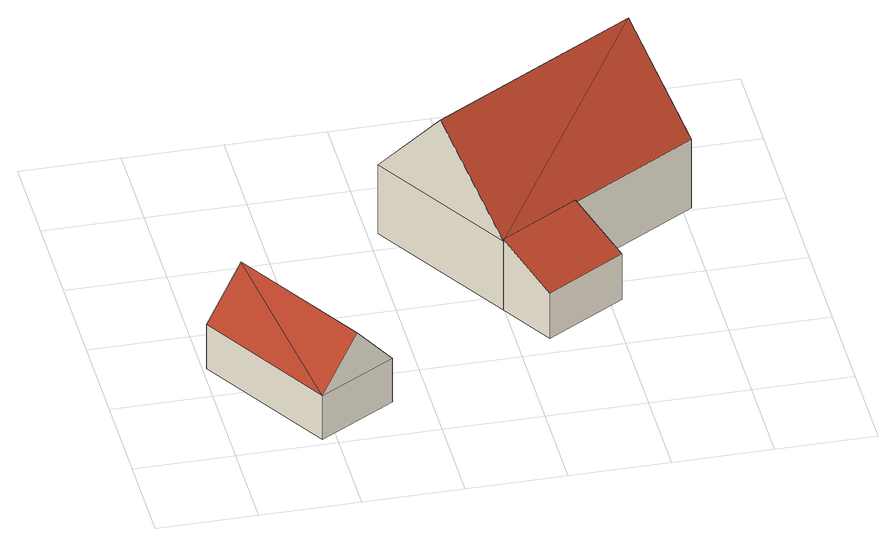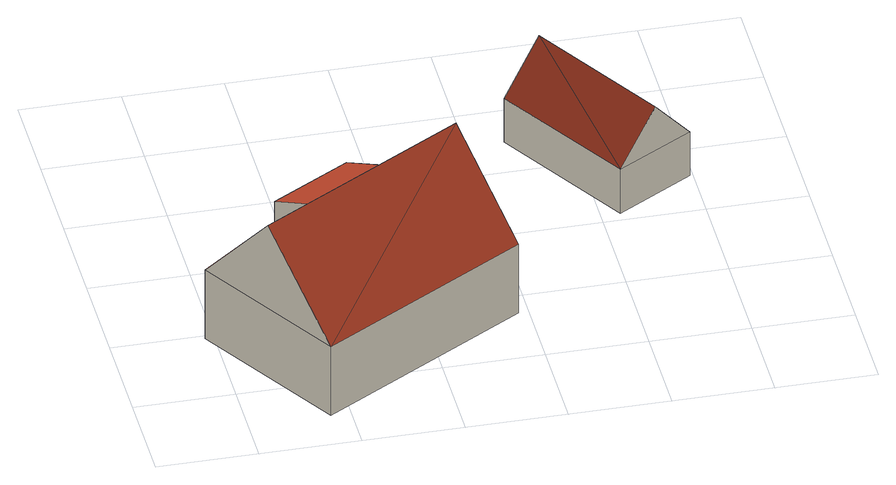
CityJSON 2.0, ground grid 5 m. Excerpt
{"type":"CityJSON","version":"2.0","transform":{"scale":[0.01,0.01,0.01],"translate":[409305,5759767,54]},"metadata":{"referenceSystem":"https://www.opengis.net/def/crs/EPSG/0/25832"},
"CityObjects":{
"building1":{"type":"Building","attributes":{"Gemeindeschluessel":"05515000","Geometrietyp2DReferenz":"3000","function":"31001_2700","roofType":"3100","measuredHeight":5.09},"geometry":[{"type":"Solid","lod":"2","boundaries":[[[[0,1,2,3]],[[4,5,1,0]],[[6,7,5,4]],[[3,2,7,6]],[[0,8,4]],[[6,9,3]],[[3,9,8]],[[8,0,3]],[[9,6,4]],[[4,8,9]],[[1,5,7,2]]]],"semantics":{"surfaces":[{"type":"WallSurface"},{"type":"RoofSurface"},{"type":"GroundSurface"}],"values":[[0,0,0,0,0,0,1,1,1,1,2]]}}]},
"building2":{"type":"Building","attributes":{"Gemeindeschluessel":"05515000","Geometrietyp2DReferenz":"3000","function":"31001_1000"},"address":[{"country":"Germany","locality":"Münster","thoroughfareNumber":"116","thoroughfareName":"Dyckburgstraße"}],"children":["building2-1","building2-2"]},
"building2-1":{"type":"BuildingPart","attributes":{"roofType":"3100","measuredHeight":8.78},"parents":["building2"],"geometry":[{"type":"Solid","lod":"2","boundaries":[[[[10,11,12,13]],[[14,15,11,10]],[[16,17,15,14]],[[13,18,10]],[[14,19,16]],[[13,20,16,19]],[[19,18,13]],[[18,19,14]],[[14,10,18]],[[21,12,11,15,17]],[[17,16,20,21]],[[21,20,13,12]]]],"semantics":{"surfaces":[{"type":"WallSurface"},{"type":"RoofSurface"},{"type":"GroundSurface"},{"type":"ClosureSurface"}],"values":[[0,0,0,0,0,1,1,1,1,2,0,3]]}}]},
"building2-2":{"type":"BuildingPart","attributes":{"roofType":"2100","measuredHeight":4.09},"parents":["building2"],"geometry":[{"type":"Solid","lod":"2","boundaries":[[[[22,23,21,20,24]],[[25,26,23,22]],[[27,13,12,26,25]],[[25,22,24,27]],[[23,26,12,21]],[[13,27,24,20]],[[12,13,20,21]]]],"semantics":{"surfaces":[{"type":"WallSurface"},{"type":"RoofSurface"},{"type":"GroundSurface"},{"type":"ClosureSurface"}],"values":[[0,0,0,1,2,0,3]]}}]}
},
"vertices":[
[17,721,276],[17,721,23],[427,31,23],[427,31,276],[405,951,276],[405,951,23],[815,261,276],[815,261,23],[211,836,531],[621,146,531],
[1050,1636,413],[1050,1636,16],[1493,893,16],[1493,893,413],[2099,2262,413],[2099,2262,16],[2542,1518,413],[2542,1518,16],[1271,1264,894],[2320,1890,894],[1895,1133,413],[1895,1133,16],
[2060,856,279],[2060,856,16],[1895,1133,426],[1658,616,279],[1658,616,16],[1493,893,426]
]}
